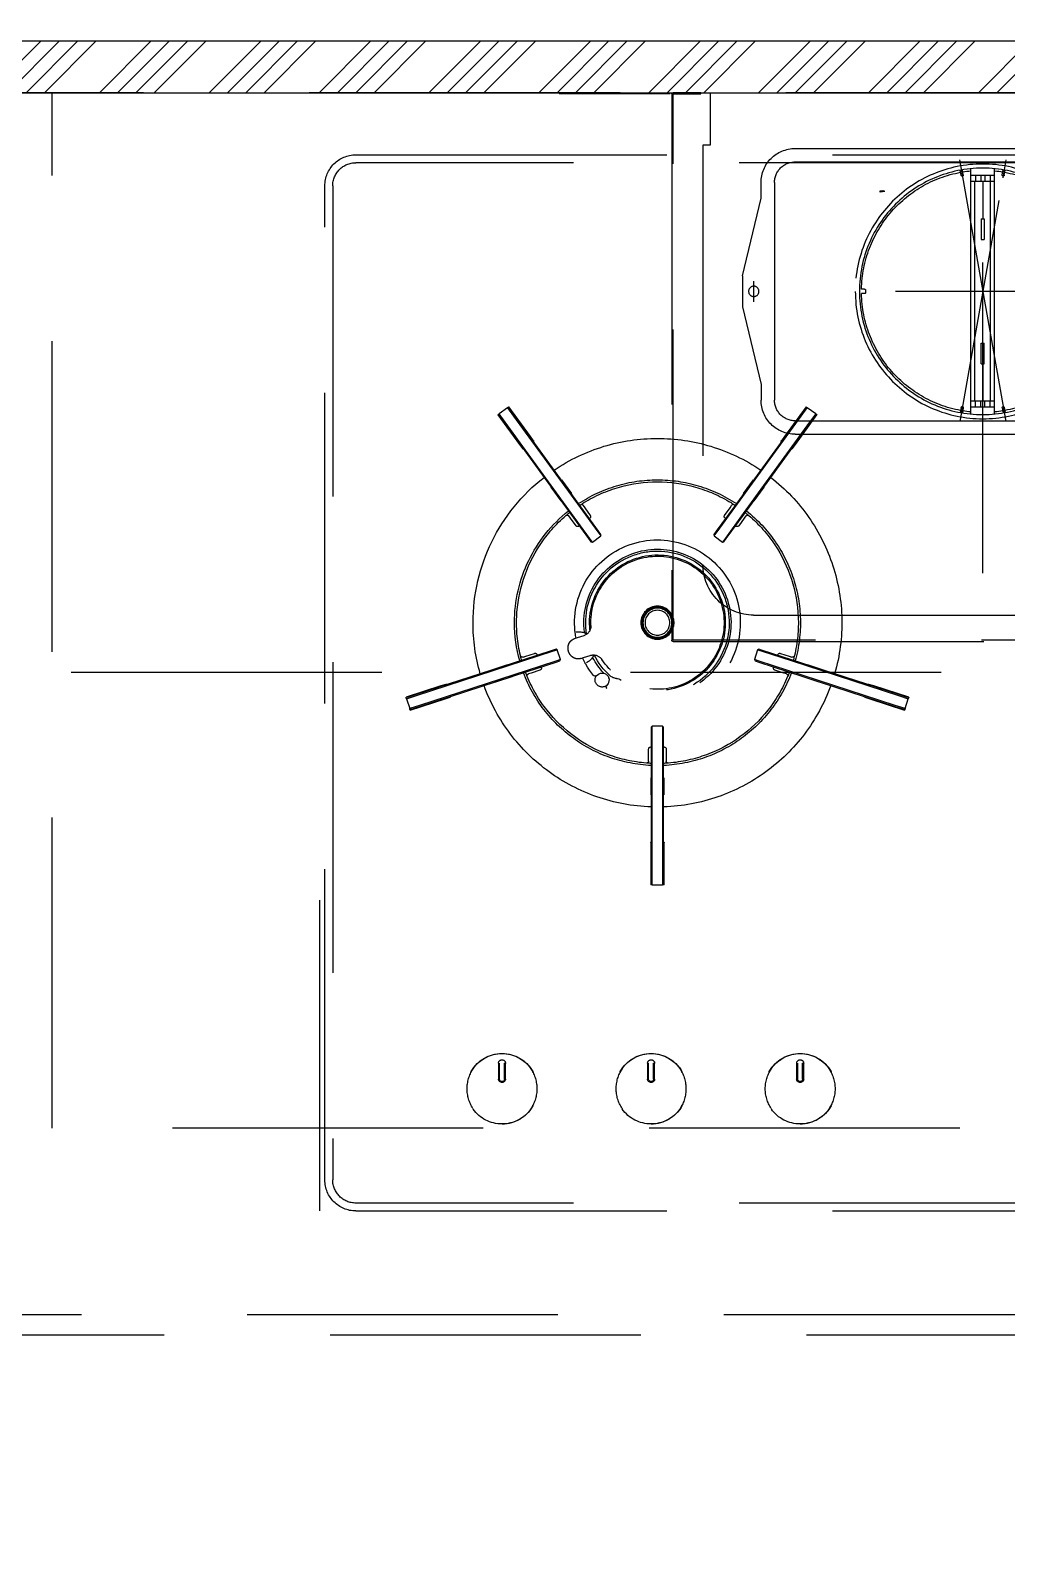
# Model space of a CAD drawing. Header units: millimetres. Extents: x 7294529 to 7346664, y 234399 to 276449.
# Drawn here: x 7333750 to 7334221, y 250077 to 250814 of the extents above; entities that cross this region are included whole.
import ezdxf
from ezdxf.xclip import XClip

# ---------------------------------------------------------------- set-up
doc = ezdxf.new("R2010")
doc.units = ezdxf.units.MM
doc.header["$LTSCALE"] = 100
doc.header["$XCLIPFRAME"] = 2
doc.linetypes.add('ST-DASH', pattern=[2.7, 1.5, -1.2])
doc.linetypes.add('U-59B-EX$0$HID', pattern=[2.3, 1.5, -0.8])
doc.layers.add('U-59B-EX$0$FUR_미설치가구', color=8, linetype='U-59B-EX$0$HID')
doc.layers.add('결로방지', color=4, linetype='ST-DASH')
doc.layers.add('U-59B-EX$0$MC', color=152, linetype='Continuous', plot=False)

# ---------------------------------------------------------------- blocks, each defined once
blk = doc.blocks.new('U-59B-EX$0$59B_주방가구_1')
at = {"layer": 'U-59B-EX$0$FUR_미설치가구', "linetype": 'U-59B-EX$0$HID'}
h = blk.add_hatch(dxfattribs=at)
h.set_pattern_fill('ANSI34', color=256, scale=50, angle=180)
h.set_pattern_definition([(225, (-281981.99, -505929.99), (26.5165043, -26.5165043), []), (225, (-281990.83, -505929.99), (26.5165043, -26.5165043), []), (225, (-281999.67, -505929.99), (26.5165043, -26.5165043), []), (225, (-282008.508, -505929.99), (26.5165043, -26.5165043), [])])
h.paths.add_polyline_path([(-2575, -2480), (-2575, -25), (-25, -25), (-25, -700), (0, -700), (0, 0), (-2600, 0), (-2600, -2480)])
for p, q in [((-2050, -957.49, 0), (-2530, -957.49, 0)), ((-2035, -955, 0), (-2235, -955, 0)), ((-2530, -961.29, 0), (-2050, -961.29, 0)), ((-2545, -972.49, 0), (-2545, -1537.49, 0)), ((-2541.2, -1537.49, 0), (-2541.2, -972.49, 0)), ((-2038.8, -1537.49, 0), (-2038.8, -972.49, 0)), ((-2035, -972.49, 0), (-2035, -1537.49, 0)), ((-2301.2, -1053.36, 0), (-2284.36, -1001.53, 0)), ((-2283.88, -1001.68, 0), (-2300.73, -1053.51, 0)), ((-2295.97, -1055.06, 0), (-2279.13, -1003.23, 0)), ((-2278.65, -1003.38, 0), (-2295.49, -1055.21, 0)), ((-2288.52, -1013.53, 0), (-2283.05, -996.7, 0)), ((-2284.36, -1001.53, 0), (-2282.97, -997.25, 0)), ((-2282.34, -996.92, 0), (-2283.88, -1001.68, 0)), ((-2282.34, -996.92, 0), (-2282.97, -997.25, 0)), ((-2282.34, -996.92, 0), (-2282.58, -996.85, 0)), ((-2282.34, -996.92, 0), (-2277.58, -998.47, 0)), ((-2276.87, -998.71, 0), (-2282.34, -1015.54, 0)), ((-2279.13, -1003.23, 0), (-2277.58, -998.47, 0)), ((-2277.26, -999.1, 0), (-2278.65, -1003.38, 0)), ((-2277.26, -999.1, 0), (-2277.58, -998.47, 0)), ((-2277.35, -998.55, 0), (-2277.58, -998.47, 0)), ((-2289.29, -1015.9, 0), (-2288.52, -1013.53, 0)), ((-2282.34, -1015.54, 0), (-2283.11, -1017.91, 0)), ((-2103.79, -1029.09, 0), (-2103.47, -1028.99, 0)), ((-2102.24, -1028.1, 0), (-2102.31, -1028.1, 0)), ((-2101.92, -1028.1, 0), (-2102.24, -1028.1, 0)), ((-2084.54, -1028.99, 0), (-2084.22, -1029.09, 0)), ((-2296.32, -1038.02, 0), (-2298.85, -1045.81, 0)), ((-2296.23, -1038.05, 0), (-2296.32, -1038.02, 0)), ((-2292.96, -1047.73, 0), (-2290.42, -1039.93, 0)), ((-2290.42, -1039.93, 0), (-2290.52, -1039.9, 0)), ((-2408.98, -1056.68, 0), (-2423.3, -1046.29, 0)), ((-2422.86, -1045.67, 0), (-2423.01, -1045.88, 0)), ((-2422.86, -1045.67, 0), (-2419.92, -1041.63, 0)), ((-2422.86, -1045.67, 0), (-2418.82, -1048.61, 0)), ((-2422.86, -1045.67, 0), (-2422.75, -1046.37, 0)), ((-2419.11, -1049.02, 0), (-2422.75, -1046.37, 0)), ((-2419.78, -1041.43, 0), (-2419.92, -1041.63, 0)), ((-2419.22, -1041.52, 0), (-2419.92, -1041.63, 0)), ((-2415.88, -1044.57, 0), (-2419.92, -1041.63, 0)), ((-2419.48, -1041.03, 0), (-2405.16, -1051.43, 0)), ((-2419.22, -1041.52, 0), (-2415.58, -1044.16, 0)), ((-2371.79, -1076.6, 0), (-2415.88, -1044.57, 0)), ((-2415.58, -1044.16, 0), (-2371.49, -1076.2, 0)), ((-2298.85, -1045.81, 0), (-2298.76, -1045.84, 0)), ((-2106.3, -1041.29, 0), (-2098.7, -1041.29, 0)), ((-2106.3, -1044.19, 0), (-2106.3, -1044.19, 0)), ((-2106.28, -1044.69, 0), (-2106.3, -1044.19, 0)), ((-2098.72, -1044.69, 0), (-2106.28, -1044.69, 0)), ((-2098.72, -1044.69, 0), (-2098.71, -1044.19, 0)), ((-2098.7, -1044.19, 0), (-2098.71, -1044.19, 0)), ((-2077, -1042.99, 0), (-2076.99, -1042.99, 0)), ((-2076.99, -1042.99, 0), (-2076.95, -1042.99, 0)), ((-2375.02, -1081.05, 0), (-2419.11, -1049.02, 0)), ((-2418.82, -1048.61, 0), (-2374.73, -1080.65, 0)), ((-2405.16, -1051.43, 0), (-2403.14, -1052.9, 0)), ((-2305.71, -1067.24, 0), (-2301.2, -1053.36, 0)), ((-2300.73, -1053.51, 0), (-2305.24, -1067.42, 0)), ((-2302.86, -1054.41, 0), (-2304.24, -1058.68, 0)), ((-2302.45, -1053.17, 0), (-2302.86, -1054.41, 0)), ((-2293.05, -1047.7, 0), (-2292.96, -1047.73, 0)), ((-2406.96, -1058.15, 0), (-2408.98, -1056.68, 0)), ((-2303.6, -1059.94, 0), (-2303.36, -1060.02, 0)), ((-2300.49, -1068.96, 0), (-2295.97, -1055.06, 0)), ((-2295.49, -1055.21, 0), (-2300.01, -1069.1, 0)), ((-2297.66, -1061.87, 0), (-2297.42, -1061.95, 0)), ((-2296.16, -1061.3, 0), (-2294.77, -1057.03, 0)), ((-2294.77, -1057.03, 0), (-2294.37, -1055.79, 0)), ((-2103.79, -1056.89, 0), (-2103.47, -1056.99, 0)), ((-2102.24, -1057.88, 0), (-2102.31, -1057.88, 0)), ((-2101.92, -1057.88, 0), (-2102.24, -1057.88, 0)), ((-2085.77, -1057.88, 0), (-2086.09, -1057.88, 0)), ((-2085.77, -1057.88, 0), (-2085.7, -1057.88, 0)), ((-2084.54, -1056.99, 0), (-2084.22, -1056.89, 0)), ((-2384.46, -1066.65, 0), (-2384.52, -1066.73, 0)), ((-2377.83, -1071.47, 0), (-2384.46, -1066.65, 0)), ((-2306.3, -1069.05, 0), (-2305.71, -1067.24, 0)), ((-2305.98, -1069.68, 0), (-2306.3, -1069.05, 0)), ((-2305.24, -1067.42, 0), (-2305.98, -1069.68, 0)), ((-2301.22, -1071.23, 0), (-2305.98, -1069.68, 0)), ((-2301.22, -1071.23, 0), (-2300.49, -1068.96, 0)), ((-2300.01, -1069.1, 0), (-2300.59, -1070.9, 0)), ((-2574.54, -1070.52, 0), (-2574.54, -1124.2, 0)), ((-2388.04, -1071.59, 0), (-2388.1, -1071.67, 0)), ((-2388.1, -1071.67, 0), (-2381.47, -1076.49, 0)), ((-2381.47, -1076.49, 0), (-2381.41, -1076.41, 0)), ((-2377.88, -1071.55, 0), (-2377.83, -1071.47, 0)), ((-2359.96, -1085.2, 0), (-2371.79, -1076.6, 0)), ((-2371.49, -1076.2, 0), (-2359.68, -1084.78, 0)), ((-2369.54, -1076.07, 0), (-2370.59, -1075.31, 0)), ((-2365.9, -1078.71, 0), (-2369.54, -1076.07, 0)), ((-2300.59, -1070.9, 0), (-2301.22, -1071.23, 0)), ((-2375.59, -1082.18, 0), (-2374.53, -1082.95, 0)), ((-2363.21, -1089.63, 0), (-2375.02, -1081.05, 0)), ((-2374.73, -1080.65, 0), (-2362.9, -1089.24, 0)), ((-2374.53, -1082.95, 0), (-2370.9, -1085.59, 0)), ((-2365.83, -1080.31, 0), (-2365.68, -1080.11, 0)), ((-2314.53, -1082.8, 0), (-2314.49, -1082.8, 0)), ((-2312.75, -1082.43, 0), (-2311.73, -1079.28, 0)), ((-2311.73, -1079.28, 0), (-2311.27, -1077.87, 0)), ((-2302.22, -1082.38, 0), (-2303.24, -1085.52, 0)), ((-2301.76, -1080.96, 0), (-2302.22, -1082.38, 0)), ((-2369.5, -1085.37, 0), (-2369.36, -1085.17, 0)), ((-2361.67, -1090.75, 0), (-2363.21, -1089.63, 0)), ((-2362.9, -1089.24, 0), (-2360.97, -1090.64, 0)), ((-2360.97, -1090.64, 0), (-2361.67, -1090.75, 0)), ((-2358.03, -1086.59, 0), (-2360.97, -1090.64, 0)), ((-2358.03, -1086.59, 0), (-2359.96, -1085.2, 0)), ((-2359.68, -1084.78, 0), (-2358.14, -1085.9, 0)), ((-2358.14, -1085.9, 0), (-2358.03, -1086.59, 0)), ((-2302.05, -1086.84, 0), (-2302.02, -1086.86, 0)), ((-2293.44, -1088.46, 0), (-2294.2, -1089.58, 0)), ((-2289.78, -1094.16, 0), (-2288.63, -1093.44, 0)), ((-2103.79, -1101.04, 0), (-2103.47, -1100.94, 0)), ((-2102.24, -1100.05, 0), (-2102.31, -1100.05, 0)), ((-2101.92, -1100.05, 0), (-2102.24, -1100.05, 0)), ((-2084.54, -1100.94, 0), (-2084.22, -1101.04, 0)), ((-2315.98, -1110.62, 0), (-2316.26, -1111.04, 0)), ((-2313.76, -1112.69, 0), (-2313.48, -1112.27, 0)), ((-2253.56, -1113.76, 0), (-2258.05, -1113.76, 0)), ((-2252.26, -1113.76, 0), (-2253.56, -1113.76, 0)), ((-2106.3, -1113.24, 0), (-2098.7, -1113.24, 0)), ((-2269.05, -1115.51, 0), (-2268.55, -1115.01, 0)), ((-2269.05, -1120.51, 0), (-2269.05, -1115.51, 0)), ((-2266.67, -1115.51, 0), (-2269.05, -1115.51, 0)), ((-2269.05, -1120.51, 0), (-2266.67, -1120.51, 0)), ((-2268.55, -1121.01, 0), (-2269.05, -1120.51, 0)), ((-2268.55, -1115.01, 0), (-2266.65, -1115.01, 0)), ((-2266.65, -1121.01, 0), (-2268.55, -1121.01, 0)), ((-2252.05, -1115.51, 0), (-2266.67, -1115.51, 0)), ((-2266.67, -1120.51, 0), (-2252.05, -1120.51, 0)), ((-2266.65, -1115.01, 0), (-2252.05, -1115.01, 0)), ((-2252.05, -1121.01, 0), (-2266.65, -1121.01, 0)), ((-2259.05, -1114.76, 0), (-2259.05, -1115.01, 0)), ((-2259.05, -1121.01, 0), (-2259.05, -1121.26, 0)), ((-2252.05, -1115.01, 0), (-2197.55, -1115.01, 0)), ((-2197.55, -1115.51, 0), (-2252.05, -1115.51, 0)), ((-2252.05, -1120.51, 0), (-2197.55, -1120.51, 0)), ((-2197.55, -1121.01, 0), (-2252.05, -1121.01, 0)), ((-2235.95, -1114.91, 0), (-2244.15, -1114.91, 0)), ((-2244.15, -1114.91, 0), (-2244.15, -1115.01, 0)), ((-2244.15, -1121.01, 0), (-2244.15, -1121.11, 0)), ((-2244.15, -1121.11, 0), (-2235.95, -1121.11, 0)), ((-2235.95, -1115.01, 0), (-2235.95, -1114.91, 0)), ((-2235.95, -1121.11, 0), (-2235.95, -1121.01, 0)), ((-2212.75, -1114.76, 0), (-2210.25, -1114.76, 0)), ((-2210.25, -1121.26, 0), (-2212.75, -1121.26, 0)), ((-2210.25, -1114.76, 0), (-2192.56, -1114.76, 0)), ((-2192.56, -1121.26, 0), (-2210.25, -1121.26, 0)), ((-2197.55, -1115.01, 0), (-2193.05, -1115.01, 0)), ((-2192.55, -1115.51, 0), (-2197.55, -1115.51, 0)), ((-2197.55, -1120.51, 0), (-2192.55, -1120.51, 0)), ((-2193.05, -1121.01, 0), (-2197.55, -1121.01, 0)), ((-2192.55, -1115.51, 0), (-2193.05, -1115.01, 0)), ((-2193.05, -1121.01, 0), (-2192.55, -1120.51, 0)), ((-2192.55, -1115.51, 0), (-2192.55, -1115.26, 0)), ((-2192.55, -1115.51, 0), (-2192.55, -1120.51, 0)), ((-2192.55, -1120.76, 0), (-2192.55, -1120.51, 0)), ((-2106.3, -1116.14, 0), (-2106.3, -1116.14, 0)), ((-2106.28, -1116.64, 0), (-2106.3, -1116.14, 0)), ((-2098.72, -1116.64, 0), (-2106.28, -1116.64, 0)), ((-2098.72, -1116.64, 0), (-2098.71, -1116.14, 0)), ((-2098.7, -1116.14, 0), (-2098.71, -1116.14, 0)), ((-2077, -1114.94, 0), (-2076.99, -1114.94, 0)), ((-2076.99, -1114.94, 0), (-2076.95, -1114.94, 0)), ((-2258.05, -1122.26, 0), (-2253.56, -1122.26, 0)), ((-2253.56, -1122.26, 0), (-2252.26, -1122.26, 0)), ((-2103.79, -1128.84, 0), (-2103.47, -1128.94, 0)), ((-2102.24, -1129.83, 0), (-2102.31, -1129.83, 0)), ((-2101.92, -1129.83, 0), (-2102.24, -1129.83, 0)), ((-2085.77, -1129.83, 0), (-2086.09, -1129.83, 0)), ((-2085.77, -1129.83, 0), (-2085.7, -1129.83, 0)), ((-2084.54, -1128.94, 0), (-2084.22, -1128.84, 0)), ((-2375.02, -1154.96, 0), (-2363.21, -1146.38, 0)), ((-2362.9, -1146.77, 0), (-2374.73, -1155.37, 0)), ((-2370.9, -1150.42, 0), (-2374.53, -1153.06, 0)), ((-2371.79, -1159.41, 0), (-2359.96, -1150.82, 0)), ((-2369.36, -1150.85, 0), (-2369.5, -1150.64, 0)), ((-2363.21, -1146.38, 0), (-2361.67, -1145.26, 0)), ((-2360.97, -1145.37, 0), (-2362.9, -1146.77, 0)), ((-2361.67, -1145.26, 0), (-2360.97, -1145.37, 0)), ((-2360.97, -1145.37, 0), (-2358.03, -1149.42, 0)), ((-2359.96, -1150.82, 0), (-2358.03, -1149.42, 0)), ((-2358.14, -1150.12, 0), (-2359.68, -1151.23, 0)), ((-2358.03, -1149.42, 0), (-2358.14, -1150.12, 0)), ((-2419.11, -1186.99, 0), (-2375.02, -1154.96, 0)), ((-2374.73, -1155.37, 0), (-2418.82, -1187.4, 0)), ((-2374.53, -1153.06, 0), (-2375.59, -1153.83, 0)), ((-2359.68, -1151.23, 0), (-2371.49, -1159.81, 0)), ((-2369.54, -1159.94, 0), (-2365.9, -1157.3, 0)), ((-2365.68, -1155.9, 0), (-2365.83, -1155.7, 0)), ((-2486.56, -1159, 0), (-2524.06, -1168, 0)), ((-2486.56, -1159, 0), (-2471.56, -1159, 0)), ((-2474.06, -1164.5, 0), (-2484.06, -1164.5, 0)), ((-2471.56, -1159, 0), (-2434.06, -1168, 0)), ((-2415.88, -1191.44, 0), (-2371.79, -1159.41, 0)), ((-2371.49, -1159.81, 0), (-2415.58, -1191.85, 0)), ((-2381.47, -1159.52, 0), (-2388.1, -1164.34, 0)), ((-2388.1, -1164.34, 0), (-2388.04, -1164.42, 0)), ((-2384.46, -1169.36, 0), (-2377.83, -1164.54, 0)), ((-2381.41, -1159.6, 0), (-2381.47, -1159.52, 0)), ((-2377.83, -1164.54, 0), (-2377.88, -1164.46, 0)), ((-2370.59, -1160.7, 0), (-2369.54, -1159.94, 0)), ((-2305.98, -1166.33, 0), (-2301.22, -1164.79, 0)), ((-2300.49, -1167.05, 0), (-2301.22, -1164.79, 0)), ((-2301.22, -1164.79, 0), (-2300.59, -1165.11, 0)), ((-2300.59, -1165.11, 0), (-2300.01, -1166.92, 0)), ((-2524.06, -1168, 0), (-2531.56, -1168, 0)), ((-2479.06, -1382.96, 0), (-2479.06, -1166.65, 0)), ((-2434.06, -1168, 0), (-2426.56, -1168, 0)), ((-2384.52, -1169.28, 0), (-2384.46, -1169.36, 0)), ((-2306.3, -1166.96, 0), (-2305.98, -1166.33, 0)), ((-2305.71, -1168.77, 0), (-2306.3, -1166.96, 0)), ((-2305.98, -1166.33, 0), (-2305.24, -1168.59, 0)), ((-2301.2, -1182.65, 0), (-2305.71, -1168.77, 0)), ((-2305.24, -1168.59, 0), (-2300.73, -1182.5, 0)), ((-2295.97, -1180.95, 0), (-2300.49, -1167.05, 0)), ((-2300.01, -1166.92, 0), (-2295.49, -1180.8, 0)), ((-2103.79, -1172.99, 0), (-2103.47, -1172.88, 0)), ((-2102.24, -1172, 0), (-2102.31, -1172, 0)), ((-2101.92, -1172, 0), (-2102.24, -1172, 0)), ((-2084.54, -1172.88, 0), (-2084.22, -1172.99, 0)), ((-2531.56, -1174.5, 0), (-2426.56, -1174.5, 0)), ((-2423.3, -1189.73, 0), (-2408.98, -1179.33, 0)), ((-2408.98, -1179.33, 0), (-2406.96, -1177.86, 0)), ((-2304.24, -1177.33, 0), (-2302.86, -1181.6, 0)), ((-2303.36, -1176, 0), (-2303.6, -1176.07, 0)), ((-2297.42, -1174.07, 0), (-2297.66, -1174.14, 0)), ((-2294.77, -1178.98, 0), (-2296.16, -1174.71, 0)), ((-2294.37, -1180.22, 0), (-2294.77, -1178.98, 0)), ((-2548.06, -1184.5, 0), (-2548.06, -1365.5, 0)), ((-2541.56, -1184.5, 0), (-2541.56, -1365.5, 0)), ((-2418.82, -1187.4, 0), (-2422.86, -1190.34, 0)), ((-2422.75, -1189.64, 0), (-2419.11, -1186.99, 0)), ((-2405.16, -1184.59, 0), (-2419.48, -1194.99, 0)), ((-2416.56, -1184.5, 0), (-2416.56, -1365.5, 0)), ((-2410.06, -1184.5, 0), (-2410.06, -1365.5, 0)), ((-2403.14, -1183.12, 0), (-2405.16, -1184.59, 0)), ((-2302.86, -1181.6, 0), (-2302.45, -1182.84, 0)), ((-2284.36, -1234.49, 0), (-2301.2, -1182.65, 0)), ((-2300.73, -1182.5, 0), (-2283.88, -1234.33, 0)), ((-2279.13, -1232.79, 0), (-2295.97, -1180.95, 0)), ((-2295.49, -1180.8, 0), (-2278.65, -1232.63, 0)), ((-2106.3, -1185.19, 0), (-2098.7, -1185.19, 0)), ((-2077, -1186.89, 0), (-2076.99, -1186.89, 0)), ((-2076.99, -1186.89, 0), (-2076.95, -1186.89, 0)), ((-2423.01, -1190.14, 0), (-2422.86, -1190.34, 0)), ((-2422.75, -1189.64, 0), (-2422.86, -1190.34, 0)), ((-2419.92, -1194.38, 0), (-2422.86, -1190.34, 0)), ((-2419.92, -1194.38, 0), (-2415.88, -1191.44, 0)), ((-2419.92, -1194.38, 0), (-2419.22, -1194.49, 0)), ((-2419.92, -1194.38, 0), (-2419.78, -1194.59, 0)), ((-2415.58, -1191.85, 0), (-2419.22, -1194.49, 0)), ((-2298.76, -1190.17, 0), (-2298.85, -1190.2, 0)), ((-2298.85, -1190.2, 0), (-2296.32, -1198, 0)), ((-2292.96, -1188.28, 0), (-2293.05, -1188.31, 0)), ((-2290.42, -1196.08, 0), (-2292.96, -1188.28, 0)), ((-2106.3, -1188.09, 0), (-2106.3, -1188.09, 0)), ((-2106.28, -1188.59, 0), (-2106.3, -1188.09, 0)), ((-2098.72, -1188.59, 0), (-2106.28, -1188.59, 0)), ((-2098.72, -1188.59, 0), (-2098.71, -1188.09, 0)), ((-2098.7, -1188.09, 0), (-2098.71, -1188.09, 0)), ((-2296.32, -1198, 0), (-2296.23, -1197.97, 0)), ((-2290.52, -1196.11, 0), (-2290.42, -1196.08, 0)), ((-2103.79, -1200.79, 0), (-2103.47, -1200.89, 0)), ((-2102.24, -1201.78, 0), (-2102.31, -1201.78, 0)), ((-2101.92, -1201.78, 0), (-2102.24, -1201.78, 0)), ((-2085.77, -1201.78, 0), (-2086.09, -1201.78, 0)), ((-2085.77, -1201.78, 0), (-2085.7, -1201.78, 0)), ((-2084.54, -1200.89, 0), (-2084.22, -1200.79, 0)), ((-2480.06, -1218, 0), (-2480.06, -1216.51, 0)), ((-2478.06, -1218, 0), (-2478.06, -1216.51, 0)), ((-2479.56, -1218.5, 0), (-2478.56, -1218.5, 0)), ((-2288.52, -1222.49, 0), (-2289.29, -1220.11, 0)), ((-2283.05, -1239.31, 0), (-2288.52, -1222.49, 0)), ((-2283.11, -1218.1, 0), (-2282.34, -1220.48, 0)), ((-2282.34, -1220.48, 0), (-2276.87, -1237.3, 0)), ((-2282.97, -1238.77, 0), (-2284.36, -1234.49, 0)), ((-2283.88, -1234.33, 0), (-2282.34, -1239.09, 0)), ((-2282.97, -1238.77, 0), (-2282.34, -1239.09, 0)), ((-2282.58, -1239.16, 0), (-2282.34, -1239.09, 0)), ((-2277.58, -1237.54, 0), (-2282.34, -1239.09, 0)), ((-2277.58, -1237.54, 0), (-2279.13, -1232.79, 0)), ((-2278.65, -1232.63, 0), (-2277.26, -1236.91, 0)), ((-2277.58, -1237.54, 0), (-2277.26, -1236.91, 0)), ((-2277.58, -1237.54, 0), (-2277.35, -1237.46, 0)), ((-2542.58, -1263.8, 0), (-2416.22, -1286.08, 0)), ((-2535.28, -1265.59, 0), (-2537.74, -1265.16, 0)), ((-2535.1, -1264.61, 0), (-2537.57, -1264.17, 0)), ((-2523.01, -1282.75, 0), (-2416.22, -1263.92, 0)), ((-2423.03, -1264.61, 0), (-2420.56, -1264.17, 0)), ((-2422.85, -1265.59, 0), (-2420.39, -1265.16, 0)), ((-2342.96, -1275, 0), (-2565.94, -1274.99, 0)), ((-2419.95, -1269.25, 0.12), (-2538.18, -1269.25, 0.12)), ((-2535.06, -1280.75, 0), (-2535.06, -1269.25, 0)), ((-2535.06, -1271.47, 0.12), (-2532.06, -1271.47, 0.12)), ((-2535.06, -1274.02, 0.12), (-2532.06, -1274.02, 0.12)), ((-2535.06, -1275.97, 0.12), (-2532.06, -1275.97, 0.12)), ((-2532.06, -1280.75, 0.01), (-2532.06, -1269.25, 0.12)), ((-2426.06, -1271.25, 0.12), (-2532.06, -1271.25, 0.12)), ((-2532.06, -1275, 0), (-2514.06, -1275, 0)), ((-2514.06, -1274.25, 0), (-2514.06, -1275.75, 0)), ((-2514.06, -1274.25, 0), (-2504.06, -1274.25, 0)), ((-2514.06, -1275.75, 0), (-2504.06, -1275.75, 0)), ((-2504.06, -1274.25, 0), (-2504.06, -1275.75, 0)), ((-2444.06, -1274.25, 0), (-2454.06, -1274.25, 0)), ((-2454.06, -1274.25, 0), (-2454.06, -1275.75, 0)), ((-2444.06, -1275.75, 0), (-2454.06, -1275.75, 0)), ((-2444.06, -1274.25, 0), (-2444.06, -1275.75, 0)), ((-2444.06, -1275, 0), (-2426.06, -1275, 0)), ((-2426.06, -1280.75, 0.01), (-2426.06, -1269.25, 0.12)), ((-2423.06, -1271.47, 0.12), (-2426.06, -1271.47, 0.12)), ((-2423.06, -1274.02, 0.12), (-2426.06, -1274.02, 0.12)), ((-2423.06, -1275.97, 0.12), (-2426.06, -1275.97, 0.12)), ((-2423.06, -1280.75, 0), (-2423.06, -1269.25, 0)), ((-2419.95, -1280.75, 0.12), (-2538.18, -1280.75, 0.12)), ((-2535.06, -1278.52, 0.12), (-2532.06, -1278.52, 0.12)), ((-2426.06, -1278.75, 0.12), (-2532.06, -1278.75, 0.12)), ((-2423.06, -1278.52, 0.12), (-2426.06, -1278.52, 0.12)), ((-2542.58, -1286.2, 0), (-2533.96, -1284.68, 0)), ((-2535.28, -1284.4, 0), (-2537.74, -1284.84, 0)), ((-2535.1, -1285.39, 0), (-2537.57, -1285.82, 0)), ((-2423.03, -1285.39, 0), (-2420.56, -1285.82, 0)), ((-2422.85, -1284.4, 0), (-2420.39, -1284.84, 0))]:
    blk.add_line(p, q, dxfattribs=at)
for points in [[(-2575, -2480), (-2575, -25), (-25, -25), (-25, -700), (0, -700), (0, 0), (-2600, 0), (-2600, -2480)], [(-25, -700), (-25, -25), (-2575, -25), (-2575, -2500), (-1020, -2500), (-1020, -1800), (-1975, -1800), (-1975, -700)]]:
    blk.add_lwpolyline(points, close=True, dxfattribs=at)
blk.add_lwpolyline([(-25, -690), (-1985, -690), (-1985, -1810), (-1030, -1810), (-1030, -2490), (-2255, -2490)], dxfattribs=at)
at = {"layer": 'U-59B-EX$0$FUR_미설치가구', "linetype": 'U-59B-EX$0$HID', "elevation": 0}
blk.add_lwpolyline([(-2075, -825.94), (-2575, -825.94), (-2575, -1723.94), (-2075, -1723.94)], close=True, dxfattribs=at)
for points in [[(-2574.4, -1424.34), (-2310.6, -1424.34), (-2310.6, -1125.54), (-2574.4, -1125.54), (-2574.4, -1138.94), (-2575, -1138.94), (-2575, -1125.54, -0.414214), (-2574.4, -1124.94), (-2310.6, -1124.94, -0.414214), (-2310, -1125.54), (-2310, -1424.34, -0.414214), (-2310.6, -1424.94), (-2574.4, -1424.94, -0.414214), (-2575, -1424.34), (-2575, -1410.94), (-2574.4, -1410.94)], [(-2526.99, -1225.44), (-2527.55, -1225.44), (-2527.76, -1226.73, -0.138775), (-2527.35, -1227.74)]]:
    blk.add_lwpolyline(points, format="xyb", close=True, dxfattribs=at)
blk.add_lwpolyline([(-2575, -1143.44), (-2549.7, -1143.44), (-2549.7, -1139.94), (-2347.2, -1139.94, -0.414214), (-2322.7, -1164.44), (-2322.7, -1385.44)], format="xyb", dxfattribs=at)
at = {"layer": 'U-59B-EX$0$FUR_미설치가구', "linetype": 'U-59B-EX$0$HID'}
for centre, radius in [((-2319.05, -1118.01, 0), 8), ((-2319.05, -1118.01, 0), 7.5), ((-2319.05, -1118.01, 0), 7), ((-2319.05, -1118.01, 0), 6), ((-2479.06, -1164.5, 0), 2.5), ((-2479.06, -1275, 0), 61.5), ((-2479.06, -1275, 0), 59.5)]:
    blk.add_circle(centre, radius, dxfattribs=at)
for centre, radius, start, end in [((-2530, -972.49, 0), 15, 90, 180), ((-2050, -972.49, 0), 15, 0, 90), ((-2530, -972.49, 0), 11.2, 90, 180), ((-2050, -972.49, 0), 11.2, 0, 90), ((-2283.96, -1000.51, 0), 3.91, 69.29021, 76.62), ((-2278.5, -1002.68, 0), 4.29, 67.70311, 74.38667), ((-2288.82, -1016.06, 0), 0.5, 162, 222), ((-2283.59, -1017.76, 0), 0.5, 282, 342), ((-2319.05, -1118.01, 0), 89, 90, 142.06832), ((-2319.05, -1118.01, 0), 89, 73.93168, 90), ((-2094, -1042.99, 0), 17.05, 119.15028, 240.84972), ((-2094, -1042.99, 0), 17.02, 118.93882, 241.06118), ((-2094, -1042.99, 0), 17, 125.1532, 234.8468), ((-2094, -1043.32, 0), 17.17, 56.57175, 123.42825), ((-2094, -1042.99, 0), 17, 305.1532, 54.8468), ((-2319.05, -1118.01, 0), 89, 1.93168, 70.06832), ((-2419.96, -1048.32, 0), 3.91, 141.29021, 148.62), ((-2416.2, -1043.8, 0), 4.29, 139.70311, 146.38667), ((-2106.3, -1042.99, 0), 1.7, 90.00284, 270.67481), ((-2098.7, -1042.99, 0), 1.7, 269.2913, 359.706), ((-2098.7, -1042.99, 0), 1.7, 359.61431, 90.02662), ((-2098.7, -1042.99, 0), 1.2, 359.79918, 89.99331), ((-2098.7, -1042.99, 0), 1.2, 269.99602, 359.79845), ((-2094, -1042.99, 0), 17.02, 298.93882, 0), ((-2094, -1042.99, 0), 17.05, 299.15028, 0), ((-2403.43, -1053.3, 0), 0.5, 354, 54), ((-2319.05, -1118.01, 0), 69, 90, 141.50809), ((-2319.05, -1118.01, 0), 68, 76.4942, 139.5058), ((-2319.05, -1118.01, 0), 69, 74.49191, 90), ((-2319.05, -1118.01, 0), 68, 74.78036, 76.4942), ((-2303.4, -1052.86, 0), 1, 342, 76.4942), ((-2319.05, -1118.01, 0), 68, 74.52858, 74.78036), ((-2319.05, -1118.01, 0), 68, 69.21964, 69.47142), ((-2319.05, -1118.01, 0), 68, 67.50597, 69.21964), ((-2319.05, -1118.01, 0), 69, 2.49191, 69.50809), ((-2406.67, -1057.75, 0), 0.5, 234, 294), ((-2303.29, -1058.99, 0), 1, 162, 252), ((-2297.11, -1061, 0), 1, 252, 342), ((-2293.42, -1056.1, 0), 1, 67.5058, 162), ((-2319.05, -1118.01, 0), 68, 4.4942, 67.5058), ((-2094, -1042.66, 0), 17.17, 236.57175, 303.42825), ((-2319.05, -1118.01, 0), 89, 145.93168, 214.06832), ((-2319.05, -1118.01, 0), 68, 141.21964, 141.47142), ((-2370, -1074.5, 0), 1, 139.5058, 234), ((-2319.05, -1118.01, 0), 69, 146.49191, 213.50809), ((-2319.05, -1118.01, 0), 68, 148.4942, 211.5058), ((-2319.05, -1118.01, 0), 68, 146.78036, 148.4942), ((-2376.18, -1082.99, 0), 1, 54, 148.4942), ((-2319.05, -1118.01, 0), 68, 146.52858, 146.78036), ((-2366.49, -1079.52, 0), 1, 324, 54), ((-2319.05, -1118.01, 0), 40, 84.13864, 37.46315), ((-2319.05, -1118.01, 0), 35.5, 82.67859, 40.83072), ((-2319.05, -1118.01, 0), 34.6, 81.59635, 62.40365), ((-2317.51, -1080.89, 0), 5, 283.2111, 342), ((-2319.05, -1118.01, 0), 40, 83.11777, 84.13864), ((-2306.69, -1079.96, 0), 8, 173.0167, 202.29913), ((-2306.94, -1079.93, 0), 7.74, 171.75033, 173.03723), ((-2319.05, -1118.01, 0), 40, 79.18076, 83.11777), ((-2306.7, -1079.97, 0), 7.99, 202.29714, 207.48385), ((-2316.33, -1101.09, 0), 17.47, 81.08978, 82.30358), ((-2319.05, -1118.01, 0), 34.6, 80.74846, 80.9822), ((-2311.6, -1074.75, 0), 9.29, 257.84613, 258.34727), ((-2307.42, -1079.51, 0), 4.16, 162.14461, 162.33178), ((-2307.38, -1079.12, 0), 4.08, 161.9769, 162.21042), ((-2307.52, -1079.05, 0), 3.93, 152.17568, 162.31091), ((-2306.69, -1079.96, 0), 8, 301.70087, 330.9833), ((-2319.05, -1118.01, 0), 40, 60.88223, 64.81924), ((-2305.6, -1079.69, 0), 4.05, 341.67256, 351.74177), ((-2306.47, -1080.09, 0), 7.74, 330.96277, 332.24967), ((-2319.05, -1118.01, 0), 40, 59.86136, 60.88223), ((-2319.05, -1118.01, 0), 40, 50.53685, 59.86136), ((-2370.31, -1084.78, 0), 1, 234, 324), ((-2319.05, -1118.01, 0), 32.75, 90, 60.28635), ((-2319.05, -1118.01, 0), 32.15, 99.30198, 44.62242), ((-2319.05, -1118, 0), 32.14, 97.23551, 99.30227), ((-2319.05, -1118.01, 0), 32.15, 87.61542, 97.2358), ((-2319.05, -1118.01, 0), 32.75, 83.71365, 90), ((-2317.51, -1080.89, 0), 5, 267.61542, 276.05771), ((-2317.51, -1080.89, 0), 5, 276.0558, 283.21301), ((-2298.49, -1087.07, 0), 5, 162, 221.42279), ((-2299.65, -1078.63, 0), 9.3, 245.68658, 246.15342), ((-2319.05, -1118.01, 0), 34.6, 63.01392, 63.24792), ((-2319.05, -1118.01, 0), 34.3, 41.55043, 62.98225), ((-2311.14, -1102.39, 0), 17.1, 61.66544, 62.90068), ((-2306.69, -1079.97, 0), 7.99, 296.51615, 301.70286), ((-2298.49, -1087.07, 0), 5, 221.42088, 228.53852), ((-2319.05, -1118.01, 0), 35.5, 47.16928, 61.32141), ((-2298.49, -1087.07, 0), 5, 228.53661, 236.38458), ((-2319.05, -1118.01, 0), 32.15, 46.68586, 56.38458), ((-2291.5, -1091.4, 0), 3.25, 146, 193.89878), ((-2294.27, -1087.9, 0), 1, 353.35051, 50.39875), ((-2291.5, -1091.4, 0), 3.5, 323.63416, 124.2344), ((-2294.26, -1087.9, 0), 0.991, 325.87421, 353.3382), ((-2319.05, -1118, 0), 32.14, 44.62212, 46.68615), ((-2294.77, -1091.83, 0), 0.201, 224.13345, 249.09264), ((-2294.89, -1092.27, 0), 0.252, 19.81435, 79.06986), ((-2291.5, -1091.4, 0), 3.25, 193.89878, 254.10122), ((-2297.12, -1098.57, 0), 5, 4.31906, 41.55043), ((-2291.5, -1091.4, 0), 3.25, 254.10122, 302), ((-2292.05, -1094.66, 0), 0.195, 198.5502, 224.22371), ((-2287.15, -1097.82, 0), 5, 184.31906, 212.32761), ((-2288.1, -1094.28, 0), 0.992, 94.66959, 122.118), ((-2288.1, -1094.29, 0), 1, 37.60125, 94.64949), ((-2094, -1115.27, 0), 17.17, 56.57175, 123.42825), ((-2094, -1114.94, 0), 17.05, 119.15028, 240.84972), ((-2094, -1114.94, 0), 17.02, 118.93882, 241.06118), ((-2094, -1114.94, 0), 17, 125.1532, 234.8468), ((-2094, -1114.94, 0), 17, 305.1532, 54.8468), ((-2258.05, -1114.76, 0), 1, 90, 180), ((-2252.26, -1112.76, 0), 1, 270, 4.4942), ((-2319.05, -1118.01, 0), 68, 2.78036, 4.4942), ((-2106.3, -1114.94, 0), 1.7, 90.00284, 270.67481), ((-2098.7, -1114.94, 0), 1.7, 359.61431, 90.02662), ((-2098.7, -1114.94, 0), 1.2, 359.79918, 89.99331), ((-2319.05, -1118.01, 0), 69, 290.49191, 357.50809), ((-2319.05, -1118.01, 0), 89, 289.93168, 358.06832), ((-2258.05, -1121.26, 0), 1, 180, 270), ((-2319.05, -1118.01, 0), 68, 355.50597, 357.21964), ((-2319.05, -1118.01, 0), 68, 2.52858, 2.78036), ((-2319.05, -1118.01, 0), 68, 357.21964, 357.47142), ((-2212.75, -1115.26, 0), 0.5, 90, 150), ((-2212.75, -1120.76, 0), 0.5, 210, 270), ((-2196.46, -1115.07, 0), 3.91, 357.29021, 4.62), ((-2196.84, -1120.93, 0), 4.29, 355.70311, 2.38667), ((-2098.7, -1114.94, 0), 1.7, 269.2913, 359.706), ((-2098.7, -1114.94, 0), 1.2, 269.99602, 359.79845), ((-2094, -1114.94, 0), 17.02, 298.93882, 0), ((-2094, -1114.94, 0), 17.05, 299.15028, 0), ((-2319.05, -1118.01, 0), 68, 292.4942, 355.5058), ((-2252.26, -1123.26, 0), 1, 355.5058, 90), ((-2094, -1114.61, 0), 17.17, 236.57175, 303.42825), ((-2370.31, -1151.23, 0), 1, 36, 126), ((-2319.05, -1118.01, 0), 68, 211.50597, 213.21964), ((-2376.18, -1153.02, 0), 1, 211.5058, 306), ((-2319.05, -1118.01, 0), 68, 213.21964, 213.47142), ((-2366.49, -1156.49, 0), 1, 306, 36), ((-2319.05, -1118.01, 0), 69, 218.49191, 285.50809), ((-2319.05, -1118.01, 0), 68, 218.52858, 218.78036), ((-2370, -1161.51, 0), 1, 126, 220.4942), ((-2319.05, -1118.01, 0), 68, 220.4942, 283.5058), ((-2531.56, -1184.5, 0), 16.5, 90, 180), ((-2426.56, -1184.5, 0), 16.5, 0, 90), ((-2319.05, -1118.01, 0), 89, 217.93168, 286.06832), ((-2094, -1186.89, 0), 17.05, 119.15028, 240.84972), ((-2094, -1186.89, 0), 17.02, 118.93882, 241.06118), ((-2094, -1186.89, 0), 17, 125.1532, 234.8468), ((-2094, -1187.22, 0), 17.17, 56.57175, 123.42825), ((-2094, -1186.89, 0), 17, 305.1532, 54.8468), ((-2531.56, -1184.5, 0), 10, 90, 180), ((-2426.56, -1184.5, 0), 10, 0, 90), ((-2406.67, -1178.26, 0), 0.5, 66, 126), ((-2303.29, -1177.02, 0), 1, 108, 198), ((-2297.11, -1175.02, 0), 1, 18, 108), ((-2293.42, -1179.91, 0), 1, 198, 292.4942), ((-2403.43, -1182.71, 0), 0.5, 306, 6), ((-2303.4, -1183.15, 0), 1, 283.5058, 18), ((-2319.05, -1118.01, 0), 68, 283.50597, 285.21964), ((-2319.05, -1118.01, 0), 68, 285.21964, 285.47142), ((-2319.05, -1118.01, 0), 68, 290.52858, 290.78036), ((-2319.05, -1118.01, 0), 68, 290.78036, 292.4942), ((-2106.3, -1186.89, 0), 1.7, 90.00284, 270.67481), ((-2098.7, -1186.89, 0), 1.7, 269.2913, 359.706), ((-2098.7, -1186.89, 0), 1.7, 359.61431, 90.02662), ((-2098.7, -1186.89, 0), 1.2, 359.79918, 89.99331), ((-2098.7, -1186.89, 0), 1.2, 269.99602, 359.79845), ((-2094, -1186.89, 0), 17.02, 298.93882, 0), ((-2094, -1186.89, 0), 17.05, 299.15028, 0), ((-2419.65, -1187.47, 0), 4.29, 211.70311, 218.38667), ((-2416.51, -1192.44, 0), 3.91, 213.29021, 220.62), ((-2094, -1186.56, 0), 17.17, 236.57175, 303.42825), ((-2479.06, -1275, 0.12), 58.5, 90.97946, 169.51029), ((-2479.06, -1275, 0.12), 58.5, 10.48971, 89.02054), ((-2479.56, -1218, 0), 0.5, 180, 270), ((-2478.56, -1218, 0), 0.5, 270, 0), ((-2288.82, -1219.95, 0), 0.5, 138, 198), ((-2283.59, -1218.25, 0), 0.5, 18, 78), ((-2284.07, -1235.14, 0), 4.29, 283.70311, 290.38667), ((-2278.38, -1233.69, 0), 3.91, 285.29021, 292.62), ((-2479.06, -1275, 0.12), 58.5, 170.48971, 174.35926), ((-2535.19, -1265.1, 0), 0.5, 260, 350), ((-2535.19, -1265.1, 0), 0.5, 350, 80), ((-2422.94, -1265.1, 0), 0.5, 100, 190), ((-2422.94, -1265.1, 0), 0.5, 190, 280), ((-2479.06, -1275, 0.12), 58.5, 5.64074, 9.51029), ((-2479.06, -1275, 0.12), 58.5, 185.64074, 189.51029), ((-2479.06, -1275, 0.12), 58.5, 350.48971, 354.35926), ((-2479.06, -1275, 0.12), 58.5, 190.48971, 269.02054), ((-2535.19, -1284.89, 0), 0.5, 10, 100), ((-2535.19, -1284.89, 0), 0.5, 280, 10), ((-2479.06, -1275, 0.12), 58.5, 270.97946, 349.51029), ((-2422.94, -1284.89, 0), 0.5, 170, 260), ((-2422.94, -1284.89, 0), 0.5, 80, 170)]:
    blk.add_arc(centre, radius, start, end, dxfattribs=at)
for points in [[(-2098.7, -1041.79, 0), (-2101.25, -1041.79, 0), (-2103.79, -1041.79, 0), (-2106.3, -1041.79, 0)], [(-2098.71, -1044.19, 0), (-2101.25, -1044.19, 0), (-2103.79, -1044.19, 0), (-2106.3, -1044.19, 0)], [(-2098.7, -1113.74, 0), (-2101.25, -1113.74, 0), (-2103.79, -1113.74, 0), (-2106.3, -1113.74, 0)], [(-2098.71, -1116.14, 0), (-2101.25, -1116.14, 0), (-2103.79, -1116.14, 0), (-2106.3, -1116.14, 0)], [(-2098.7, -1185.69, 0), (-2101.25, -1185.69, 0), (-2103.79, -1185.69, 0), (-2106.3, -1185.69, 0)], [(-2098.71, -1188.09, 0), (-2101.25, -1188.09, 0), (-2103.79, -1188.09, 0), (-2106.3, -1188.09, 0)]]:
    blk.add_open_spline(points, degree=3, dxfattribs=at)
for points, knots in [([(-2370.76, -1073.85, 0), (-2370.77, -1073.85, 0), (-2370.92, -1074.02, 0), (-2371.39, -1074.6, 0), (-2371.73, -1075, 0), (-2372.06, -1075.42, 0)], [0.0085795, 0.0085795, 0.0085795, 0.0085795, 0.5, 0.5, 1, 1, 1, 1]), ([(-2301.59, -1080.27, 0), (-2301.59, -1080.23, 0), (-2301.58, -1080.14, 0), (-2301.56, -1079.97, 0), (-2301.55, -1079.78, 0), (-2301.55, -1079.59, 0), (-2301.56, -1079.4, 0), (-2301.58, -1079.21, 0), (-2301.6, -1079.01, 0), (-2301.64, -1078.82, 0), (-2301.68, -1078.63, 0), (-2301.74, -1078.44, 0), (-2301.8, -1078.26, 0), (-2301.87, -1078.07, 0), (-2301.95, -1077.89, 0), (-2302.03, -1077.71, 0), (-2302.13, -1077.53, 0), (-2302.23, -1077.36, 0), (-2302.34, -1077.19, 0), (-2302.46, -1077.02, 0), (-2302.59, -1076.86, 0), (-2302.72, -1076.7, 0), (-2302.86, -1076.55, 0), (-2303.01, -1076.4, 0), (-2303.16, -1076.26, 0), (-2303.32, -1076.12, 0), (-2303.48, -1075.99, 0), (-2303.65, -1075.87, 0), (-2303.83, -1075.75, 0), (-2304.01, -1075.64, 0), (-2304.19, -1075.53, 0), (-2304.38, -1075.44, 0), (-2304.57, -1075.35, 0), (-2304.77, -1075.26, 0), (-2304.97, -1075.19, 0), (-2305.17, -1075.12, 0), (-2305.38, -1075.06, 0), (-2305.58, -1075.01, 0), (-2305.79, -1074.96, 0), (-2306, -1074.93, 0), (-2306.21, -1074.9, 0), (-2306.42, -1074.88, 0), (-2306.63, -1074.87, 0), (-2306.84, -1074.86, 0), (-2307.05, -1074.87, 0), (-2307.26, -1074.88, 0), (-2307.47, -1074.9, 0), (-2307.68, -1074.93, 0), (-2307.88, -1074.97, 0), (-2308.09, -1075.01, 0), (-2308.28, -1075.07, 0), (-2308.48, -1075.13, 0), (-2308.67, -1075.2, 0), (-2308.86, -1075.27, 0), (-2309.04, -1075.36, 0), (-2309.22, -1075.45, 0), (-2309.4, -1075.55, 0), (-2309.57, -1075.65, 0), (-2309.73, -1075.77, 0), (-2309.89, -1075.88, 0), (-2310.04, -1076.01, 0), (-2310.18, -1076.14, 0), (-2310.32, -1076.28, 0), (-2310.45, -1076.42, 0), (-2310.58, -1076.57, 0), (-2310.69, -1076.72, 0), (-2310.8, -1076.88, 0), (-2310.9, -1077.05, 0), (-2310.96, -1077.15, 0), (-2311, -1077.22, 0)], [0, 0, 0, 0, 0.008353, 0.023218, 0.038088, 0.052965, 0.06785, 0.082744, 0.097649, 0.112566, 0.127493, 0.142433, 0.157385, 0.17235, 0.187326, 0.202314, 0.217313, 0.232323, 0.247343, 0.262373, 0.277411, 0.292458, 0.307512, 0.322573, 0.33764, 0.352713, 0.36779, 0.382872, 0.397958, 0.413047, 0.428138, 0.443232, 0.458329, 0.473427, 0.488526, 0.503627, 0.518729, 0.533831, 0.548933, 0.564035, 0.579137, 0.594238, 0.609338, 0.624436, 0.639532, 0.654626, 0.669717, 0.684804, 0.699887, 0.714965, 0.730037, 0.745103, 0.760161, 0.775212, 0.790254, 0.805286, 0.820307, 0.835318, 0.850317, 0.865304, 0.880278, 0.895239, 0.910188, 0.925124, 0.940048, 0.954959, 0.96986, 0.98475, 1, 1, 1, 1]), ([(-2314.49, -1082.8, 0), (-2314.4, -1082.79, 0), (-2314.31, -1082.81, 0), (-2314.17, -1082.88, 0), (-2314.12, -1082.93, 0), (-2314.09, -1083, 0)], [0, 0, 0, 0, 0.5, 0.5, 1, 1, 1, 1]), ([(-2302.49, -1086.77, 0), (-2302.43, -1086.73, 0), (-2302.35, -1086.72, 0), (-2302.2, -1086.74, 0), (-2302.12, -1086.78, 0), (-2302.05, -1086.84, 0)], [0, 0, 0, 0, 0.5, 0.5, 1, 1, 1, 1]), ([(-2292.24, -1094.72, 0), (-2292.25, -1094.67, 0), (-2292.27, -1094.63, 0), (-2292.32, -1094.56, 0), (-2292.36, -1094.54, 0), (-2292.39, -1094.53, 0)], [0, 0, 0, 0, 0.5, 0.5, 1, 1, 1, 1]), ([(-2372.06, -1160.6, 0), (-2371.73, -1161.01, 0), (-2371.4, -1161.41, 0), (-2370.91, -1161.99, 0), (-2370.77, -1162.16, 0), (-2370.76, -1162.16, 0)], [0, 0, 0, 0, 0.5, 0.5, 0.9960386, 0.9960386, 0.9960386, 0.9960386])]:
    blk.add_open_spline(points, degree=3, knots=knots, dxfattribs=at)
blk = doc.blocks.new('U-59B-EX', base_point=(0, 0))
at = {"layer": 'U-59B-EX$0$MC'}
blk.add_line((200, 200), (200, -4215), dxfattribs=at)
blk.add_blockref('U-59B-EX$0$59B_주방가구_1', (2800, -135))

msp = doc.modelspace()

# ---------------------------------------------------------------- block references
ref = msp.add_blockref('U-59B-EX', (7332799.36, 251009.38), dxfattribs=dict(xscale=-1, rotation=90))
XClip(ref).set_block_clipping_path([(-200.0000000025, 18.6626555426), (-199.9999999993, -1902.3864105549), (-2065.0000000006, -1902.3864105558), (-2065.0000000006, -980.0000000009), (-5945.0000000005, -980.0000000009), (-5945.0000000005, -9365), (8309.9999999995, -9365), (8309.9999999995, 1.3373444583)])

# ---------------------------------------------------------------- next in the draw order: linework, layer by layer
at = {"layer": '결로방지'}
msp.add_lwpolyline([(7339514.36, 247399.38), (7339514.36, 247734.38), (7340964.36, 247734.38), (7340964.36, 256494.38), (7338429.36, 256494.38), (7338429.36, 254624.38), (7334284.36, 254624.38), (7334284.36, 253524.38), (7335539.36, 253524.38), (7335539.36, 250504.38), (7332924.36, 250504.38)], dxfattribs=at)

doc.saveas('drawing.dxf')
